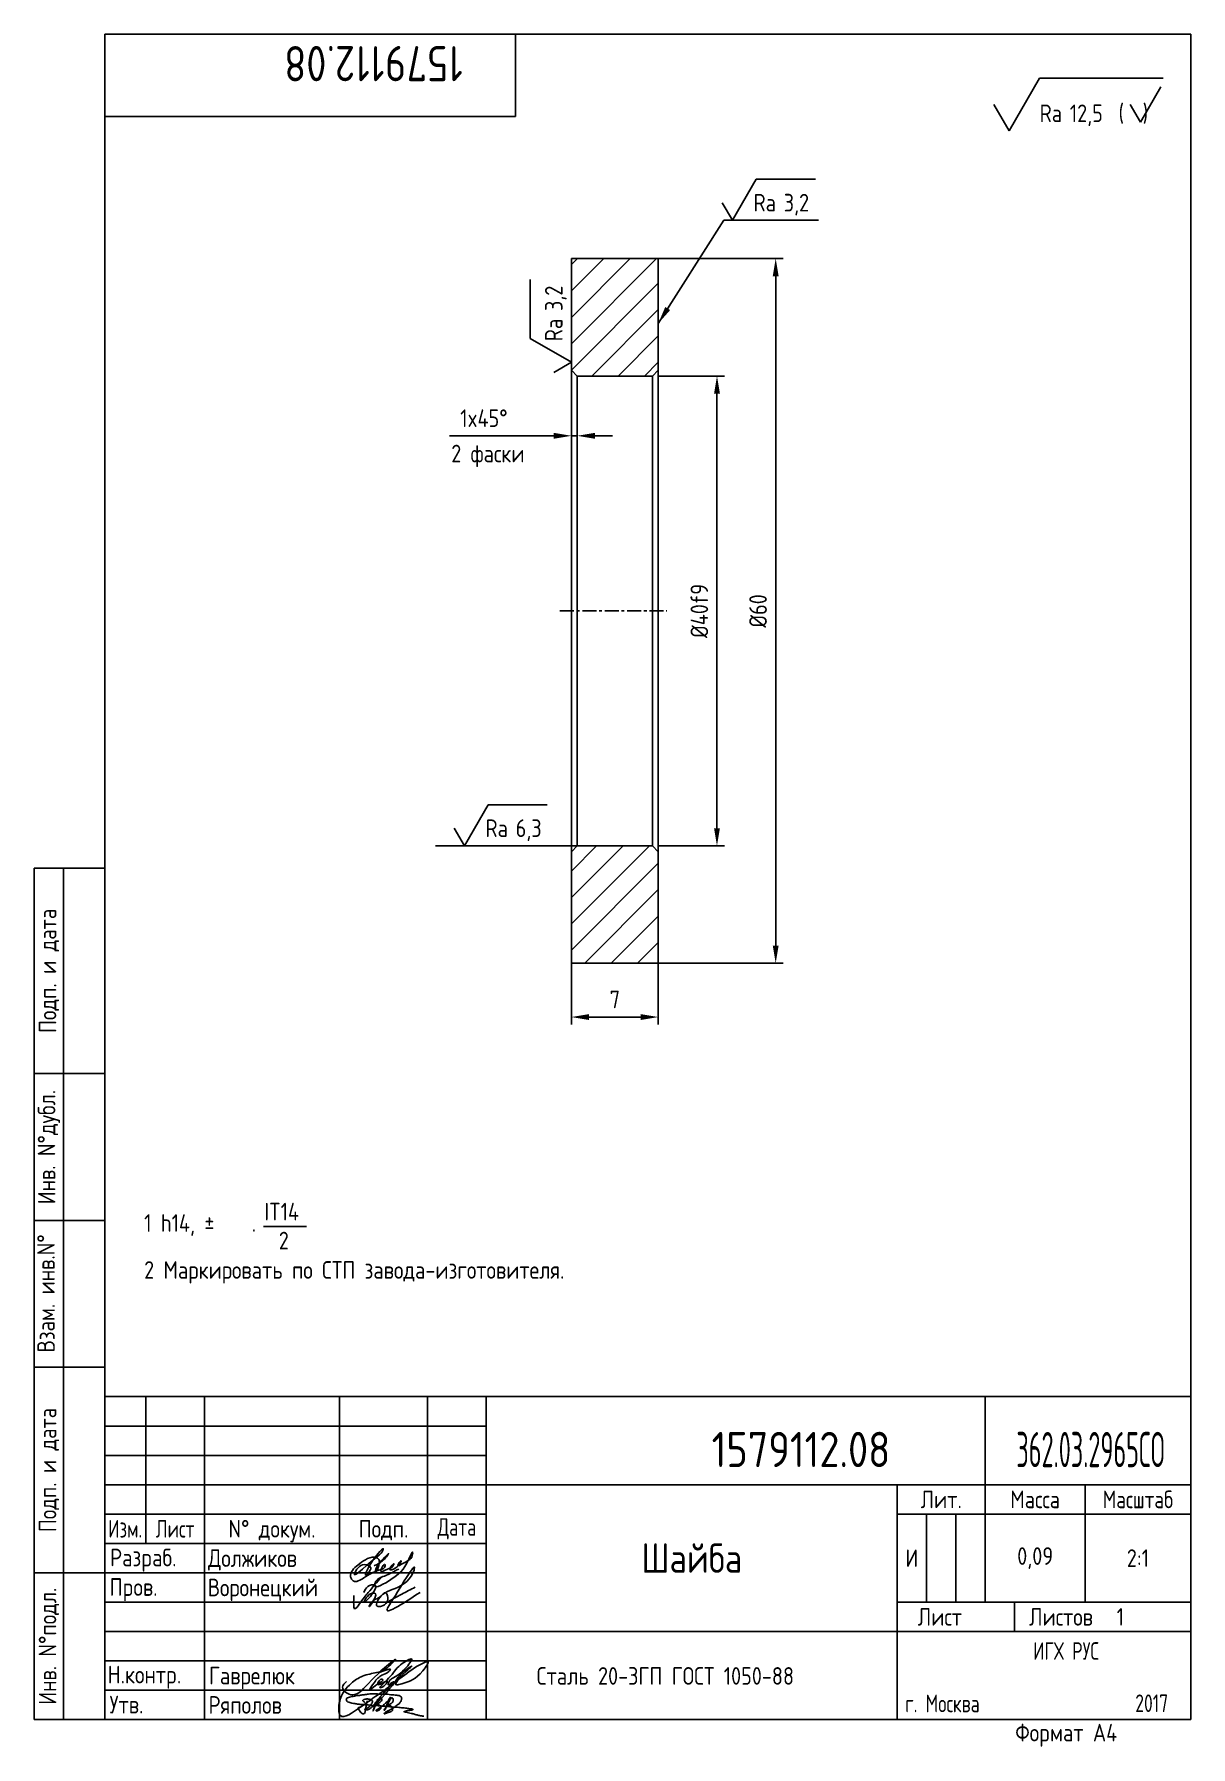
# Paper-space layout 'A4' of a CAD drawing. Header units: millimetres. Extents: x 14 to 211, y 0 to 292.
# The model-space entities are those that its viewports show. They can reach past a viewport. Long polylines and large blocks are cut down to what shows.
import ezdxf
from ezdxf.enums import TextEntityAlignment as Align

# ---------------------------------------------------------------- set-up
doc = ezdxf.new("R2010")
doc.units = ezdxf.units.MM
doc.header["$LTSCALE"] = 0.15
doc.linetypes.add('CENTER', pattern=[50.8, 31.75, -6.35, 6.35, -6.35])
for name, color, linetype in [('Bord', 1, 'Continuous'), ('Cen', 5, 'CENTER'), ('Cont', 6, 'Continuous'), ('Dim', 7, 'Continuous'), ('Hatch', 2, 'Continuous'), ('Text', 3, 'Continuous'), ('Textb', 6, 'Continuous'), ('TEXTRUS', 3, 'Continuous')]:
    doc.layers.add(name, color=color, linetype=linetype)
doc.layers.get('Defpoints').off()
doc.styles.add('Style1', font='romans.shx', dxfattribs={"width": 0.8})
doc.dimstyles.new('LIN2_1', dxfattribs={"dimscale": 0.5, "dimtxt": 3, "dimasz": 3, "dimexe": 1.25, "dimexo": 0, "dimgap": 1.5, "dimtad": 1, "dimdec": 1, "dimtxsty": 'Style1', "dimcen": 2.5, "dimclrt": 3, "dimadec": 0, "dimazin": 0, "dimtfac": 1, "dimtdec": 1, "dimtmove": 0, "dimatfit": 3, "dimfxl": 1, "dimarcsym": 0})

# ---------------------------------------------------------------- blocks, each defined once
blk = doc.blocks.new('A$C314368CF')
at = {"layer": 'Text'}
for q in [(7.18, 6), (1.98, 3)]:
    blk.add_line((3.72, 0), q, dxfattribs=at)
at = {"layer": 'Text', "style": 'Style1', "width": 0.8}
blk.add_text('(  )', height=3, dxfattribs=at).set_placement((0, 0))
blk = doc.blocks.new('sherISO_18')
at = {"layer": 'Cont'}
for p, q in [((-30.94, -16.46), (-25.74, -7.46)), ((-25.74, -7.46), (-4.67, -7.46)), ((-30.94, -16.46), (-33.54, -11.96))]:
    blk.add_line(p, q, dxfattribs=at)
blk.add_blockref('A$C314368CF', (-12.3, -14.96))
at = {"layer": 'Textb', "style": 'Style1', "width": 0.8}
blk.add_text('Ra', height=3, dxfattribs=at).set_placement((-25.74, -14.96))
blk.add_attdef('12,5', (-20.6, -14.96), '', height=3, dxfattribs=at)
blk = doc.blocks.new('A4')
at = {"layer": 'Bord'}
for p, q in [((20, 55), (85, 55)), ((20, 50), (85, 50)), ((20, 45), (85, 45)), ((160, 40), (160, 25)), ((165, 40), (165, 25)), ((20, 30), (85, 30)), ((20, 25), (85, 25)), ((20, 20), (85, 20)), ((20, 15), (85, 15)), ((20, 10), (85, 10))]:
    blk.add_line(p, q, dxfattribs=at)
at = {"layer": 'Cont'}
for p, q in [((205, 292), (20, 292)), ((20, 292), (20, 5)), ((90, 278), (90, 292)), ((205, 292), (205, 5)), ((20, 278), (90, 278)), ((8, 5), (8, 150)), ((8, 150), (20, 150)), ((13, 5), (13, 150)), ((8, 115), (20, 115)), ((20, 90), (8, 90)), ((20, 65), (8, 65)), ((205, 60), (20, 60)), ((20, 60), (205, 60)), ((27, 60), (27, 35)), ((37, 60), (37, 5)), ((60, 5), (60, 60)), ((75, 60), (75, 5)), ((85, 5), (85, 60)), ((170, 60), (170, 25)), ((85, 45), (205, 45)), ((155, 5), (155, 45)), ((187, 25), (187, 45)), ((20, 40), (85, 40)), ((205, 40), (155, 40)), ((85, 35), (20, 35)), ((20, 30), (8, 30)), ((155, 25), (205, 25)), ((175, 25), (175, 20)), ((205, 20), (85, 20)), ((20, 5), (8, 5)), ((205, 5), (20, 5))]:
    blk.add_line(p, q, dxfattribs=at)
at = {"layer": 'Text', "style": 'Style1', "width": 0.8}
for s, p in [('Подп. и дата', (10.5, 132.5)), ('Инв. N%%dдубл.', (10.5, 102.5)), ('Взам. инв.N%%d ', (10, 78.38)), ('Подп. и дата', (10.5, 47.5)), ('Инв. N%%dподл.', (10.5, 17.5))]:
    blk.add_text(s, height=3, rotation=90, dxfattribs=at).set_placement(p, align=Align.MIDDLE)
at = {"layer": 'Text', "style": 'Style1'}
for s, width, p in [('Лит.', 0.8, (162.5, 42.5)), ('Масса', 0.8, (178.5, 42.5)), ('Масштаб', 0.75, (196, 42.5)), ('Изм.', 0.7, (23.5, 37.5)), ('Лист', 0.7, (32, 37.5)), ('N%%d докум.', 0.8, (48.5, 37.5)), ('Подп.', 0.8, (67.5, 37.5)), ('Лист', 0.8, (162.27, 22.5)), ('Листов', 0.8, (182.9, 22.5))]:
    blk.add_text(s, height=3, dxfattribs=dict(at, width=width)).set_placement(p, align=Align.MIDDLE_CENTER)
at = {"layer": 'Text', "style": 'Style1', "width": 0.7}
for s, p in [('Дата', (80, 37.5)), ('ИГХ РУС', (183.77, 16.69))]:
    blk.add_text(s, height=3, dxfattribs=at).set_placement(p, align=Align.MIDDLE)
at = {"layer": 'Text', "style": 'Style1'}
for s, width, p in [('Разpаб.', 0.8, (20.92, 31.1)), ('Пpов.', 0.8, (20.84, 26.08)), ('Н.контp.', 0.8, (20.51, 11.17)), ('Утв.', 0.8, (20.84, 6.06)), ('г. Москва', 0.7, (156.37, 6.25)), ('Фоpмат А4', 0.8, (175.11, 1.29))]:
    blk.add_text(s, height=3, dxfattribs=dict(at, width=width)).set_placement(p)
for tag, p, width in [('ФИО', (39, 31), 0.8), ('ФИО', (39, 26), 0.8), ('ГОСТ_СОРТАМЕНТА', (98.19, 14), 0.8), ('ФИО', (39, 11), 0.8), ('ФИО', (39, 6), 0.8), ('200', (192.85, 6.29), 0.7)]:
    blk.add_attdef(tag, p, '', height=3, dxfattribs=dict(at, width=width))
at = {"layer": 'Text', "style": 'Style1', "width": 0.8}
for tag, p in [('И', (157.49, 32.5)), ('700', (178.5, 32.5)), ('1:20', (196, 32.5))]:
    blk.add_attdef(tag, text='', height=3, dxfattribs=at).set_placement(p, align=Align.MIDDLE)
blk.add_attdef('Сборочный_чертеж', text='', height=3, dxfattribs=at).set_placement((120, 21.3), align=Align.CENTER)
for tag, p in [('1', (171.12, 22.5)), ('2', (193, 22.5))]:
    blk.add_attdef(tag, text='', height=3, dxfattribs=at).set_placement(p, align=Align.MIDDLE_CENTER)
blk.add_attdef('ЛИСТ', text='', height=3, dxfattribs=at).set_placement((85.99, 12.5), align=Align.MIDDLE_LEFT)
at = {"layer": 'Text', "style": 'Style1', "width": 0.7}
blk.add_attdef('%%OГОСТ_ТЕХ._ТРЕБОВАНИЙ', text='', height=3, dxfattribs=at).set_placement((98.19, 8), align=Align.BOTTOM_LEFT)
at = {"layer": 'Textb', "style": 'Style1', "width": 0.8}
blk.add_attdef('1234567', (81, 290), '', height=6, rotation=180, dxfattribs=at)
blk.add_attdef('1234567', (123.4, 48), '', height=6, dxfattribs=at)
for tag, height, p in [('123ХЯ', 6, (183.62, 48)), ('НАИМЕНОВАНИЕ', 5, (120, 30))]:
    blk.add_attdef(tag, text='', height=height, dxfattribs=at).set_placement(p, align=Align.CENTER)
blk = doc.blocks.new('A$C63F45750')
at = {"layer": 'Text'}
for points, knots in [([(3.17, 2.37), (3.12, 2.38), (3.04, 2.41), (2.94, 2.5), (2.85, 2.57), (2.79, 2.69), (2.87, 2.77), (2.99, 2.84), (3.16, 2.89), (3.36, 2.93), (3.6, 2.95), (3.82, 2.92), (4.05, 2.87), (4.25, 2.78), (4.45, 2.63), (4.46, 2.42), (4.38, 2.26), (4.28, 2.1), (4.17, 1.94), (4.03, 1.78), (3.89, 1.62), (3.75, 1.52), (3.63, 1.43), (3.49, 1.36), (3.35, 1.3), (3.24, 1.25), (3.16, 1.21), (3.12, 1.15), (3.19, 1.1), (3.27, 1.09), (3.4, 1.07), (3.55, 1.07), (3.72, 1.12), (3.92, 1.19), (4.1, 1.34), (4.26, 1.51), (4.44, 1.65), (4.59, 1.81), (4.74, 1.93), (4.84, 2.04), (4.93, 2.14), (5.07, 2.29), (5.19, 2.53), (5.28, 2.68), (5.35, 2.96), (5.23, 2.66), (5.2, 2.44), (5.04, 2.09), (4.95, 1.81), (4.86, 1.57), (4.75, 1.31), (4.67, 1.12), (4.46, 0.78), (4.62, 1.17), (4.71, 1.45), (4.88, 1.74), (5.01, 2), (5.08, 2.19), (5.19, 2.4), (5.32, 2.58), (5.4, 2.75), (5.52, 2.89), (5.65, 3.04), (5.85, 3.1), (6.02, 3.03), (6.08, 2.87), (6.03, 2.7), (5.9, 2.51), (5.7, 2.37), (5.55, 2.23), (5.4, 2.17), (5.31, 2.12), (5.12, 2.09), (5.35, 2.07), (5.48, 2), (5.64, 1.93), (5.75, 1.8), (5.85, 1.67), (5.89, 1.54), (5.89, 1.37), (5.8, 1.2), (5.63, 1.06), (5.41, 0.94), (5.23, 0.86), (5.02, 0.92), (5.13, 1.1), (5.28, 1.16), (5.44, 1.27), (5.61, 1.36), (5.74, 1.46), (5.86, 1.53), (5.95, 1.61), (6.05, 1.69), (6.15, 1.77), (6.28, 1.87), (6.46, 2.02), (6.65, 2.19), (6.83, 2.37), (6.98, 2.49), (7.11, 2.61), (7.2, 2.74), (7.32, 2.84), (7.42, 2.97), (7.48, 3.08), (7.48, 3.27), (7.34, 3.08), (7.28, 2.94), (7.18, 2.69), (7.1, 2.46), (7, 2.22), (6.93, 1.98), (6.83, 1.78), (6.73, 1.55), (6.67, 1.34), (6.6, 1.14), (6.56, 1.03), (6.39, 0.99), (6.62, 1.33), (6.75, 1.54), (6.93, 1.87), (7.05, 2.08), (7.18, 2.32), (7.33, 2.6), (7.47, 2.89), (7.6, 3.07), (7.79, 3.18), (7.95, 3.01), (8, 2.81), (7.99, 2.62), (7.94, 2.46), (7.83, 2.33), (7.69, 2.22), (7.53, 2.11), (7.37, 2.03), (7.21, 1.99), (7.11, 1.97), (6.89, 1.98), (7.07, 1.94), (7.15, 1.9), (7.27, 1.88), (7.39, 1.84), (7.52, 1.81), (7.62, 1.72), (7.7, 1.62), (7.78, 1.51), (7.83, 1.39), (7.87, 1.26), (7.88, 1.13), (7.86, 0.99), (7.75, 0.88), (7.6, 0.77), (7.4, 0.73), (7.19, 0.66), (6.97, 0.55), (6.71, 0.48), (6.57, 0.44), (6.42, 0.42), (6.52, 0.58), (6.61, 0.64), (6.81, 0.78), (7.06, 0.89), (7.33, 1.04), (7.55, 1.16), (7.7, 1.24), (7.84, 1.32), (7.99, 1.43), (8.21, 1.58), (8.48, 1.76), (8.74, 1.95), (8.97, 2.12), (9.1, 2.29), (9.23, 2.44), (9.3, 2.6), (9.37, 2.74), (9.42, 2.92), (9.45, 3.13), (9.21, 3.48), (8.67, 3.59), (8.09, 3.63), (7.57, 3.66), (7.06, 3.74), (6.57, 3.75), (6.09, 3.74), (5.67, 3.78), (5.28, 3.78), (4.96, 3.81), (4.65, 3.83), (4.31, 3.82), (3.97, 3.79), (3.61, 3.74), (3.22, 3.67), (2.86, 3.66), (2.53, 3.61), (2.18, 3.52), (1.78, 3.54), (1.38, 3.37), (0.96, 3.35), (0.58, 3.24), (0.25, 3.19), (0.03, 3.06), (-0.03, 2.83), (0.02, 2.6), (0.26, 2.38), (0.59, 2.33), (1, 2.2), (1.48, 2.15), (1.93, 2.05), (2.35, 2.02), (2.72, 2.01), (3.11, 1.94), (3.68, 1.94), (4.25, 1.83), (4.91, 1.87), (5.53, 1.76), (6.13, 1.72), (6.73, 1.71), (7.32, 1.62), (7.99, 1.55), (8.64, 1.54), (9.16, 1.46), (9.61, 1.42), (10.03, 1.4), (10.41, 1.32), (10.73, 1.29), (11.01, 1.24), (11.18, 1.23), (11.42, 1.14), (11.18, 1.06), (11.01, 1.03), (10.71, 0.98), (10.37, 0.92), (10.1, 0.91), (9.65, 0.75), (10.22, 0.67), (10.54, 0.59), (11.08, 0.47), (11.61, 0.35), (12.17, 0.15), (12.64, 0.08), (12.98, 0.03), (13.11, 0.01), (13.18, 0)], [0, 0, 0, 0, 0.153866, 0.270441, 0.388867, 0.510533, 0.592156, 0.71333, 0.90842, 1.11344, 1.349254, 1.61246, 1.782219, 2.047249, 2.291879, 2.451528, 2.651081, 2.806158, 3.017979, 3.227348, 3.462381, 3.633009, 3.75766, 3.920516, 4.080796, 4.214529, 4.291786, 4.349969, 4.397594, 4.50822, 4.594826, 4.799244, 4.954392, 5.128468, 5.437537, 5.632649, 5.842485, 6.094987, 6.293219, 6.410959, 6.551192, 6.687808, 7.022147, 7.294342, 7.425356, 7.52079, 7.946481, 8.313051, 8.59833, 8.833695, 9.090496, 9.427695, 9.601191, 9.883219, 10.093306, 10.673943, 10.798776, 10.974628, 11.287247, 11.486184, 11.648652, 11.848902, 12.027194, 12.25348, 12.40059, 12.537783, 12.716293, 12.91523, 13.208551, 13.438489, 13.549668, 13.67779, 13.77127, 13.930001, 14.029091, 14.272112, 14.434836, 14.547084, 14.739051, 14.830983, 15.061241, 15.268922, 15.500489, 15.788979, 15.879568, 16.024283, 16.221854, 16.418714, 16.593102, 16.783247, 16.91018, 17.018213, 17.135263, 17.278205, 17.430482, 17.620087, 17.979626, 18.191789, 18.388716, 18.565718, 18.714854, 18.857929, 19.039974, 19.171375, 19.283034, 19.400085, 19.618058, 19.882245, 20.150781, 20.377854, 20.649532, 20.89723, 21.042543, 21.40016, 21.557817, 21.667145, 21.752781, 21.926256, 22.412297, 22.813145, 22.961412, 23.171289, 23.607257, 23.940428, 24.110007, 24.291214, 24.48084, 24.697609, 24.904078, 25.034245, 25.218018, 25.407651, 25.573473, 25.787447, 25.930292, 26.051316, 26.18846, 26.285312, 26.406799, 26.52425, 26.630463, 26.793722, 26.898606, 27.029313, 27.171012, 27.314101, 27.419918, 27.580557, 27.709367, 27.829268, 28.024364, 28.266961, 28.41242, 28.705761, 28.989137, 29.187748, 29.233768, 29.332802, 29.529535, 29.667094, 30.039923, 30.332117, 30.61061, 30.769982, 30.856778, 31.109923, 31.313488, 31.656425, 32.066331, 32.296628, 32.49714, 32.710276, 32.891468, 33.014834, 33.177747, 33.444503, 33.618009, 34.409008, 34.914636, 35.419802, 35.95397, 36.458179, 36.88069, 37.388403, 37.738353, 38.034261, 38.353468, 38.693154, 39.037638, 39.391136, 39.787481, 40.203773, 40.488977, 40.784975, 41.26625, 41.668005, 42.070065, 42.499388, 42.869834, 43.079573, 43.213439, 43.554591, 43.717296, 44.153724, 44.506336, 45.019111, 45.587859, 45.90191, 46.270392, 46.703958, 47.093115, 47.952647, 48.44014, 49.079253, 49.808223, 50.268654, 50.851051, 51.604831, 52.298429, 52.776925, 53.1907, 53.661988, 54.042386, 54.348524, 54.616841, 54.853814, 54.983777, 55.126096, 55.333328, 55.613101, 56.008732, 56.315809, 56.59982, 56.87931, 57.399251, 57.889617, 58.432507, 59.066698, 59.660314, 59.862668, 60.07277, 60.07277, 60.07277, 60.07277]), ([(2.31, 1.53), (2.26, 1.52), (2.17, 1.51), (2.06, 1.48), (1.93, 1.38), (2.07, 1.25), (2.14, 1.11), (2.26, 0.93), (2.39, 0.72), (2.57, 0.54), (2.71, 0.44), (2.86, 0.4), (3.02, 0.43), (3.14, 0.54), (3.21, 0.79), (3.25, 1.07), (3.31, 1.4), (3.35, 1.67), (3.38, 1.92), (3.47, 2.19), (3.5, 2.43), (3.54, 2.59), (3.56, 2.64)], [0, 0, 0, 0, 0.15847, 0.269731, 0.363591, 0.555514, 0.688037, 0.848606, 1.204359, 1.433632, 1.58673, 1.729549, 1.880686, 2.057874, 2.19169, 2.63505, 2.928153, 3.184121, 3.441863, 3.696117, 4.025873, 4.178055, 4.178055, 4.178055, 4.178055])]:
    blk.add_open_spline(points, degree=3, knots=knots, dxfattribs=at)
blk = doc.blocks.new('*D5')
at = {"layer": 'Dim', "color": 0, "lineweight": -2, "transparency": 16777216}
for p, q in [((421.53, 152.85), (432.16, 152.85)), ((431.53, 94.35), (431.53, 151.35)), ((421.53, 92.85), (432.16, 92.85))]:
    blk.add_line(p, q, dxfattribs=at)
at = {"layer": 'Dim', "color": 0, "transparency": 16777216}
for points in [[(431.28, 151.35), (431.78, 151.35), (431.53, 152.85)], [(431.28, 94.35), (431.78, 94.35), (431.53, 92.85)]]:
    blk.add_solid(points, dxfattribs=at)
at = {"layer": 'Dim', "color": 3, "transparency": 16777216, "insert": (430.03, 122.85), "char_height": 1.5, "attachment_point": 5, "rotation": 90, "style": 'Style1'}
blk.add_mtext('%%c60', dxfattribs=at)
blk = doc.blocks.new('*D6')
at = {"layer": 'Dim', "color": 0, "lineweight": -2, "transparency": 16777216}
for p, q in [((414.13, 92.85), (414.13, 87.64)), ((421.53, 92.85), (421.53, 87.64)), ((415.63, 88.27), (420.03, 88.27))]:
    blk.add_line(p, q, dxfattribs=at)
at = {"layer": 'Dim', "color": 0, "transparency": 16777216}
for points in [[(415.63, 88.52), (415.63, 88.02), (414.13, 88.27)], [(420.03, 88.52), (420.03, 88.02), (421.53, 88.27)]]:
    blk.add_solid(points, dxfattribs=at)
at = {"layer": 'Dim', "color": 3, "transparency": 16777216, "insert": (417.83, 89.77), "char_height": 1.5, "attachment_point": 5, "style": 'Style1'}
blk.add_mtext('7', dxfattribs=at)
blk = doc.blocks.new('sherISO_04')
at = {"layer": 'Text'}
blk.add_line((4.04, 7), (14.12, 7), dxfattribs=at)
blk.add_lwpolyline([(-1.73, 3), (0, 0), (4.04, 7)], dxfattribs=at)
at = {"layer": 'Text', "style": 'Style1', "width": 0.8}
blk.add_text('Ra', height=3, dxfattribs=at).set_placement((3.58, 1.5))
blk.add_attdef('3,2', (8.73, 1.5), '', height=3, dxfattribs=at)
blk = doc.blocks.new('*D7')
at = {"layer": 'Dim', "color": 0, "lineweight": -2, "transparency": 16777216}
for p, q in [((421.53, 142.85), (427.16, 142.85)), ((426.53, 104.35), (426.53, 141.35)), ((421.53, 102.85), (427.16, 102.85))]:
    blk.add_line(p, q, dxfattribs=at)
at = {"layer": 'Dim', "color": 0, "transparency": 16777216}
for points in [[(426.28, 141.35), (426.78, 141.35), (426.53, 142.85)], [(426.28, 104.35), (426.78, 104.35), (426.53, 102.85)]]:
    blk.add_solid(points, dxfattribs=at)
at = {"layer": 'Dim', "color": 3, "transparency": 16777216, "insert": (425.03, 122.85), "char_height": 1.5, "attachment_point": 5, "rotation": 90, "style": 'Style1'}
blk.add_mtext('%%c40f9', dxfattribs=at)
blk = doc.blocks.new('sherISO_03')
at = {"layer": 'Text'}
blk.add_line((4.04, 7), (14.12, 7), dxfattribs=at)
blk.add_lwpolyline([(-1.73, 3), (0, 0), (4.04, 7)], dxfattribs=at)
at = {"layer": 'Text', "style": 'Style1', "width": 0.8}
blk.add_text('Ra', height=3, dxfattribs=at).set_placement((3.58, 1.5))
blk.add_attdef('6,3', (8.73, 1.5), '', height=3, dxfattribs=at)
blk = doc.blocks.new('*D8')
at = {"layer": 'Dim', "color": 0, "lineweight": -2, "transparency": 16777216}
for p, q in [((414.13, 138.76), (414.13, 137.13)), ((414.63, 138.76), (414.63, 137.13)), ((412.63, 137.76), (403.76, 137.76)), ((414.63, 137.76), (414.13, 137.76)), ((416.13, 137.76), (417.63, 137.76))]:
    blk.add_line(p, q, dxfattribs=at)
at = {"layer": 'Dim', "color": 0, "transparency": 16777216}
for points in [[(412.63, 138.01), (412.63, 137.51), (414.13, 137.76)], [(416.13, 138.01), (416.13, 137.51), (414.63, 137.76)]]:
    blk.add_solid(points, dxfattribs=at)
at = {"layer": 'Dim', "color": 3, "transparency": 16777216, "insert": (406.68, 139.26), "char_height": 1.5, "attachment_point": 5, "style": 'Style1'}
blk.add_mtext('1x45°', dxfattribs=at)

msp = doc.modelspace()

# ---------------------------------------------------------------- hatches: boundary and pattern name
at = {"layer": 'Hatch'}
h = msp.add_hatch(dxfattribs=at)
h.set_pattern_fill('ANSI31', color=256, scale=0.5, style=0)
h.set_pattern_definition([(45, (385.8893, -174.4991), (-1.122532, 1.122532), [])])
h.paths.add_polyline_path([(421.53, 152.85), (414.13, 152.85), (414.13, 142.85), (421.53, 142.85)])
h.paths.add_polyline_path([(414.13, 92.85), (421.53, 92.85), (421.53, 102.85), (414.13, 102.85)])

# ---------------------------------------------------------------- linework, layer by layer
at = {"layer": 'Cen'}
msp.add_line((413.16, 122.85), (422.26, 122.85), dxfattribs=at)
at = {"layer": 'Cont'}
for p, q in [((414.13, 92.85), (414.13, 152.85)), ((414.13, 152.85), (421.53, 152.85)), ((421.53, 152.85), (421.53, 92.85)), ((414.63, 142.85), (414.13, 143.35)), ((421.03, 142.85), (421.53, 143.35)), ((414.63, 102.85), (414.63, 142.85)), ((414.63, 142.85), (421.03, 142.85)), ((421.03, 142.85), (421.03, 102.85)), ((414.63, 102.85), (414.13, 102.35)), ((414.63, 102.85), (421.03, 102.85)), ((421.03, 102.85), (421.53, 102.35)), ((414.13, 92.85), (421.53, 92.85))]:
    msp.add_line(p, q, dxfattribs=at)
at = {"layer": 'Dim'}
msp.add_line((414.63, 102.85), (402.57, 102.85), dxfattribs=at)

# ---------------------------------------------------------------- block references
at = {"layer": 'Dim', "xscale": 0.5, "yscale": 0.5, "zscale": 0.5}
for name, p, values in [('sherISO_04', (427.85, 156.11), {'3,2': '3,2'}), ('sherISO_03', (405.02, 102.85), {'6,3': '6,3'})]:
    msp.add_blockref(name, p, dxfattribs=at).add_auto_attribs(values)
at = {"layer": 'Dim', "xscale": 0.5, "yscale": 0.5, "zscale": 0.5, "rotation": 90}
msp.add_blockref('sherISO_04', (414.13, 144.02), dxfattribs=at).add_auto_attribs({'3,2': '3,2'})

# ---------------------------------------------------------------- texts
at = {"layer": 'Text', "style": 'Style1', "width": 0.8}
msp.add_text('2 фаски', height=1.5, dxfattribs=at).set_placement((403.9, 135.5))

# ---------------------------------------------------------------- dimensions: what is measured, and where the dimension line sits
at = {"layer": 'Dim'}
for base, p1, p2, text, picture, middle in [((431.53, 152.85), (421.53, 92.85), (421.53, 152.85), '%%c<>', '*D5', (430.03, 122.85)), ((426.53, 142.85), (421.53, 102.85), (421.53, 142.85), '%%c<>f9', '*D7', (425.03, 122.85))]:
    dim = msp.add_linear_dim(base=base, p1=p1, p2=p2, angle=90, text=text, dimstyle='LIN2_1', dxfattribs=at)
    dim.commit()
    dim.dimension.update_dxf_attribs({"geometry": picture, "text_midpoint": middle})
dim = msp.add_linear_dim(base=(414.13, 137.76), p1=(414.63, 138.76), p2=(414.13, 138.76), text='1x45°', dimstyle='LIN2_1', dxfattribs=at)
dim.commit()
dim.dimension.update_dxf_attribs({"geometry": '*D8', "text_midpoint": (406.68, 137.76), "dimtype": 160})
dim = msp.add_linear_dim(base=(421.53, 88.27), p1=(414.13, 92.85), p2=(421.53, 92.85), text='7', dimstyle='LIN2_1', dxfattribs=at)
dim.commit()
dim.dimension.update_dxf_attribs({"geometry": '*D6', "text_midpoint": (417.83, 89.77)})

# ---------------------------------------------------------------- leaders
msp.add_leader([(421.53, 147.33), (427.1, 156.11), (435.18, 156.11)], dimstyle='LIN2_1', override={"dimgap": 1.5, "dimtad": 1}, dxfattribs=at)

psp = doc.layouts.new('A4')

# ---------------------------------------------------------------- linework, layer by layer
at = {"layer": 'Text'}
psp.add_line((52.83, 88.98), (60.2, 88.98), dxfattribs=at)
for points, knots in [([(75.88, 30.64), (75.12, 30.22), (73.8, 29.5), (71.93, 28.91), (71.61, 26.98), (76.54, 30.08), (76.86, 30.69), (78.28, 33.72), (78.24, 32.28), (77.37, 32.16), (75.18, 30.68), (76.49, 32.44), (75.96, 30.92), (73.43, 29.81), (75.32, 31.99), (74.78, 30.78), (74.05, 30.81), (72.18, 29.57), (73.52, 31.84), (73.64, 30.74), (71.73, 30.3), (70.46, 29.47), (68.32, 28.11), (67.27, 29.85), (68.77, 31.27), (70.18, 32.23), (71.46, 32.87), (72.42, 32.45), (72.83, 31.46), (71.53, 29.15), (72.23, 31.43), (72.83, 31.89), (74.48, 33.7), (73.49, 32.25), (72.76, 31.71), (71.96, 31.31), (71.71, 31.19)], [0, 0, 0, 0, 2.703743, 4.672825, 5.02799, 7.955933, 13.437489, 13.883188, 14.189441, 16.413959, 17.478513, 18.47964, 18.959294, 20.910841, 22.003091, 22.470554, 23.533771, 24.710748, 26.01626, 26.201331, 27.488187, 30.382065, 32.258784, 33.069724, 35.439902, 37.010787, 38.612861, 39.32109, 39.818865, 41.83144, 42.782113, 44.494961, 45.867914, 46.467245, 48.290622, 49.101188, 49.101188, 49.101188, 49.101188]), ([(70.23, 29.86), (70.65, 30.78), (71.19, 31.96), (73.45, 34.52), (73.01, 33.36), (71.5, 32.33), (67.3, 28.22), (68.95, 30.96), (69.93, 31.65), (71.49, 30.96), (70.85, 30.15), (70.33, 29.46), (70.17, 29.73), (70.21, 29.81), (70.23, 29.86)], [0, 0, 0, 0, 4.062617, 5.226919, 5.800291, 6.663227, 11.774431, 12.938639, 14.11351, 15.354081, 16.396133, 16.918576, 17.03251, 17.182794, 17.182794, 17.182794, 17.182794]), ([(69.96, 26.67), (70.12, 27.05), (70.44, 27.8), (72.94, 28.35), (71.13, 25.9), (69.62, 24.57), (70.67, 26.57), (72.81, 26.64), (70.34, 23.34), (71.4, 25.55), (72.57, 25.45), (73.54, 26.95), (74.38, 25.57), (73.54, 24.23), (71.51, 24.23), (73.09, 26.63), (75.5, 27.3), (77.87, 28.59), (79.36, 33.02), (75.58, 26.49), (72.91, 22.35), (76.38, 24.61), (79.52, 26.67)], [0, 0, 0, 0, 1.213353, 2.399709, 5.497648, 5.861317, 7.611627, 8.43806, 10.837371, 11.583123, 13.461301, 14.534506, 15.162086, 17.217848, 17.944717, 20.123775, 21.948027, 26.460707, 27.144718, 34.52243, 35.159468, 41.304292, 41.304292, 41.304292, 41.304292]), ([(68.27, 26.11), (68.23, 25.66), (68.17, 25), (68.32, 23.46), (69.66, 25.36), (70.79, 26.78), (72.17, 28.4), (72.97, 29.34)], [0, 0, 0, 0, 1.523947, 2.237958, 3.351836, 5.856423, 9.374056, 9.374056, 9.374056, 9.374056]), ([(78.7, 27.56), (77.93, 27.17), (76.22, 26.3), (74.54, 25.34), (73.62, 24.81)], [0, 0, 0, 0, 2.587978, 5.77327, 5.77327, 5.77327, 5.77327]), ([(67.01, 11.48), (66.68, 11.17), (65.8, 10.36), (68.18, 8.5), (71.32, 11.76), (72.81, 13.38), (75.7, 15.59), (73.8, 13.52), (72.39, 12.99), (69.69, 12.61), (67.39, 10.95), (65.66, 8.9), (65.51, 4.38), (71.67, 8.76), (75.42, 11.36), (78.7, 14.07), (81.37, 15.19), (79.05, 11.86), (77.76, 11.55), (74.45, 10.49), (76.72, 12.92), (78.79, 14.63), (76.09, 12.83), (74.99, 10.73), (70.21, 5.6), (72.81, 9.08), (75.92, 12.31), (73.79, 10.5), (74.34, 11.83), (75.51, 12.36), (76.69, 13.22), (78.95, 16.06), (75.33, 13.95), (75.03, 12.65), (71.99, 10.05), (73.6, 10.74), (74.21, 11.97), (73.15, 11.18), (71.85, 10.66), (72.9, 12.3), (73.26, 11.59), (72.19, 11.13), (70.38, 9.37), (71.87, 11.61), (72.79, 12.57), (73.94, 12.89), (74.9, 13.92), (73.65, 13.44), (72.61, 13.04)], [0, 0, 0, 0, 1.17994, 3.087717, 5.863103, 12.338328, 12.854096, 14.088578, 16.834551, 19.302558, 21.570562, 25.210018, 27.650956, 31.348291, 40.129863, 44.562748, 45.223917, 46.979401, 51.214655, 52.099288, 55.323111, 56.227801, 58.471865, 60.028126, 65.752911, 68.466223, 71.038525, 71.934922, 72.780229, 73.495807, 76.028152, 77.999346, 80.11892, 83.1954, 85.334448, 86.270878, 87.060466, 88.110212, 88.803314, 89.989889, 90.197567, 90.706974, 92.884587, 94.19917, 96.055742, 97.375783, 97.753899, 99.636325, 99.636325, 99.636325, 99.636325])]:
    psp.add_open_spline(points, degree=3, knots=knots, dxfattribs=at)

# ---------------------------------------------------------------- block references
ref = psp.add_blockref('A4', (5.8, 0))
ref.add_attrib('ФИО', 'Должиков', (43.42, 31), dxfattribs={"layer": 'Text', "height": 3, "style": 'Style1', "width": 0.8})
ref.add_attrib('123ХЯ', '362.03.2965СО', dxfattribs={"layer": 'Textb', "height": 6, "style": 'Style1', "width": 0.48}).set_placement((193.72, 47.99), align=Align.CENTER)
ref.add_attrib('1234567', '1579112.08', (129.2, 48), dxfattribs={"layer": 'Textb', "height": 6, "style": 'Style1', "width": 0.8})
ref.add_attrib('НАИМЕНОВАНИЕ', 'Шайба', dxfattribs={"layer": 'Textb', "height": 5, "style": 'Style1', "width": 0.8}).set_placement((125.8, 30), align=Align.CENTER)
ref.add_attrib('И', 'И', dxfattribs={"layer": 'Text', "height": 3, "style": 'Style1', "width": 0.8}).set_placement((163.29, 32.5), align=Align.MIDDLE)
ref.add_attrib('700', '0,09', dxfattribs={"layer": 'Text', "height": 3, "style": 'Style1', "width": 0.8}).set_placement((184.3, 32.5), align=Align.MIDDLE)
ref.add_attrib('1:20', '2:1', dxfattribs={"layer": 'Text', "height": 3, "style": 'Style1', "width": 0.8}).set_placement((201.8, 32.5), align=Align.MIDDLE)
ref.add_attrib('2', '1', dxfattribs={"layer": 'Text', "height": 3, "style": 'Style1', "width": 0.8}).set_placement((198.8, 22.5), align=Align.MIDDLE_CENTER)
ref.add_attrib('200', '2017', (201.34, 6.29), dxfattribs={"layer": 'Text', "height": 3, "style": 'Style1', "width": 0.7})
ref.add_attrib('1234567', '1579112.08', (86.8, 290), dxfattribs={"layer": 'Textb', "height": 6, "rotation": 180, "style": 'Style1', "width": 0.8})
at = {"layer": 'Cont'}
psp.add_blockref('A$C63F45750', (66.97, 5.58), dxfattribs=at)
at = {"layer": 'Dim'}
psp.add_blockref('sherISO_18', (210.8, 292), dxfattribs=at).add_auto_attribs({'12,5': '12,5'})

# ---------------------------------------------------------------- texts
at = {"layer": 'Text', "style": 'Style1', "width": 0.8}
for s, p in [('1 h14, %%P    .', (32.52, 88.07)), ('IT14', (53, 90.01)), ('2', (55.46, 85.08)), ('2 Маркировать по СТП завода-изготовителя.', (32.52, 80.07)), ('Воронецкий', (43.35, 26)), ('Гаврелюк', (43.56, 11)), ('Ряполов', (43.49, 6))]:
    psp.add_text(s, height=3, dxfattribs=at).set_placement(p)
at = {"layer": 'TEXTRUS', "style": 'Style1', "width": 0.8}
psp.add_text('Сталь 20-3ГП ГОСТ 1050-88', height=3, dxfattribs=at).set_placement((121.31, 10.94), align=Align.CENTER)

# ---------------------------------------------------------------- viewports
at = {"layer": 'Defpoints'}
psp.add_viewport(center=(114.88, 198.66), size=(95.28, 157.967), view_center_point=(418.92, 125.28), view_height=78.984, dxfattribs=at)

doc.saveas('drawing.dxf')
